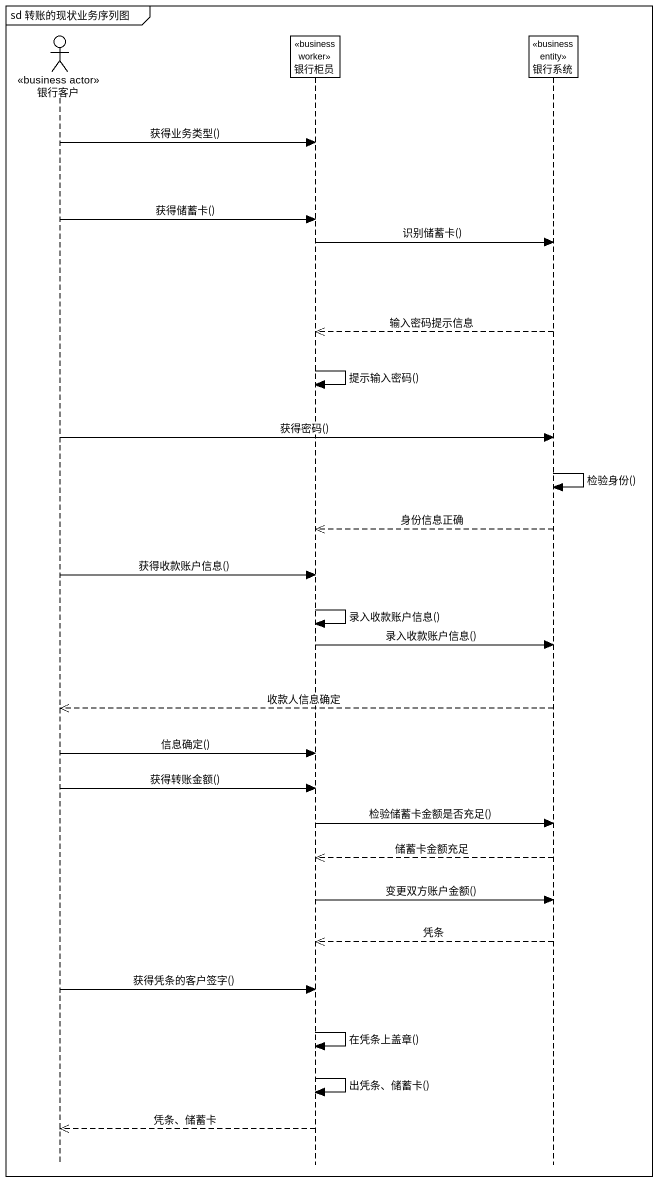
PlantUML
@startuml
mainframe sd 转账的现状业务序列图
hide footbox
actor 银行客户 <<business actor>>
participant 银行柜员 <<business worker>>
participant 银行系统 <<business entity>>

银行客户 -> 银行柜员 : 获得业务类型()
银行客户 -> 银行柜员 : 获得储蓄卡()
银行柜员 -> 银行系统 : 识别储蓄卡()
银行系统 -->> 银行柜员 : 输入密码提示信息
银行柜员 -> 银行柜员 : 提示输入密码()
银行客户 -> 银行系统 : 获得密码()
银行系统 -> 银行系统 : 检验身份()
银行系统 -->> 银行柜员 : 身份信息正确
银行客户 -> 银行柜员 : 获得收款账户信息()
银行柜员 -> 银行柜员 : 录入收款账户信息()
银行柜员 -> 银行系统 : 录入收款账户信息()
银行系统 -->> 银行客户 : 收款人信息确定
银行客户 -> 银行柜员 : 信息确定()
银行客户 -> 银行柜员 : 获得转账金额()
银行柜员 -> 银行系统 : 检验储蓄卡金额是否充足()
银行系统 -->> 银行柜员 : 储蓄卡金额充足
银行柜员 -> 银行系统 : 变更双方账户金额()
银行系统 -->> 银行柜员 : 凭条
银行客户 -> 银行柜员 : 获得凭条的客户签字()
银行柜员 -> 银行柜员 : 在凭条上盖章()
银行柜员 -> 银行柜员 : 出凭条、储蓄卡()
银行柜员 -->> 银行客户 : 凭条、储蓄卡
@enduml
